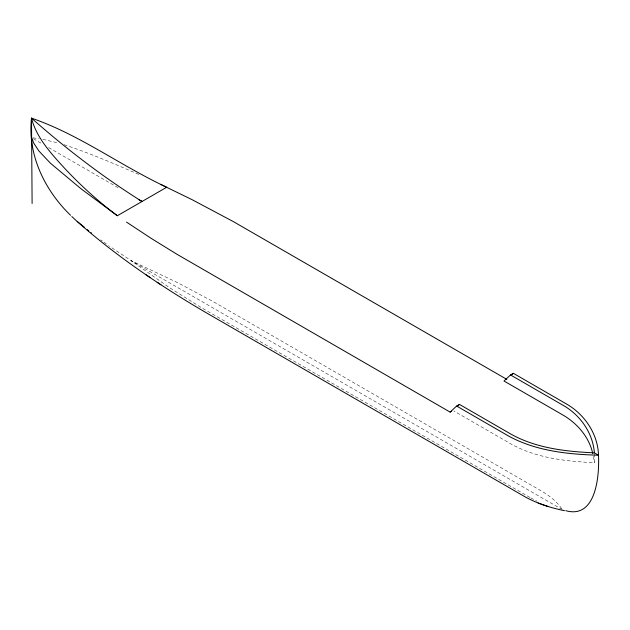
<?xml version="1.0" encoding="UTF-8"?>
<svg xmlns="http://www.w3.org/2000/svg" width="630" height="630" viewBox="0 0 630 630"><rect width="100%" height="100%" fill="white"/><g stroke="black" fill="none" stroke-linecap="round" stroke-linejoin="round"><path stroke-width="0.47" stroke-dasharray="3.15 2.36" d="M594.397 453.828L594.397 462.664C565.96 461.404 536.437 458.089 511.135 444.055L453.805 410.957M33.083 137.844L39.194 138.702M42.895 139.356L57.976 142.9M64.173 144.719C90.224 153.342 115.463 164.241 140.584 175.227M530.83 497.968L536.981 501.189M33.335 138.742L42.675 144.128M48.62 147.562L119.952 188.748M562.354 509.631L131.135 260.67L109.423 246.165M529.98 497.48L201.561 307.763L168.919 287.288L131.135 260.67L177.235 282.484L212.696 301.329L542.154 491.431C549.738 495.928 556.818 501.59 561.858 508.898M103.855 242.148L108.628 245.59M100.753 239.865L102.304 241.007M593.413 456.372L594.397 462.664"/><path stroke-width="0.94" d="M126.535 222.114L151.184 238.368L176.935 254.252L450.127 412.107L456.648 406.051L459.483 404.413L511.135 434.235C536.437 448.269 565.96 451.584 594.397 452.844L598.5 455.214C599.445 474.918 596.429 519.364 565.756 510.67M457.53 406.232L459.483 404.413M456.648 406.051L508.371 435.913C535.76 451.001 567.756 454.34 598.5 455.214C597.854 433.338 584.018 413.508 565.071 403.176L513.348 373.314L510.513 374.952L503.992 381.008L562.165 414.595C576.946 422.943 589.097 436.834 592.791 453.671M512.048 374.527L513.348 373.314M31.642 137.757L33.752 143.168L38.855 150.94L50.447 163.217L81.089 188.835L117.353 215.736L166.706 187.244C120.818 165.871 79.553 134.623 31.5 118.141C27.72 152.594 42.462 185.377 65.512 210.184A156.13 90.145 60 0 0 70.544 215.255M450.127 412.107L451.545 411.288M564.511 510.702C550.77 507.843 537.193 503.567 524.885 496.724L206.923 313.149C161.146 286.469 116.967 256.646 77.199 221.532M538.107 503.008L548.131 506.544M160.934 184.519L191.898 199.576L233.423 221.642L506.827 379.37M510.513 374.952L562.165 404.775C579.852 414.43 592.806 432.542 594.397 452.844M138.631 199.529L142.034 201.49L141.474 201.151M146.097 274.822L150.05 277.483M157.193 282.264L160.926 284.776M117.353 215.736C96.799 200.34 77.805 182.881 60.551 163.863C48.471 150.476 36.028 136.033 31.5 118.141A726.445 419.415 60 0 0 141.474 201.159M91.027 232.675L91.445 233.005M84.404 227.304L76.38 220.752A156.13 90.145 60 0 1 71.836 216.507M87.349 229.69L88.822 230.887M31.5 118.141L32.106 203.498"/></g></svg>
